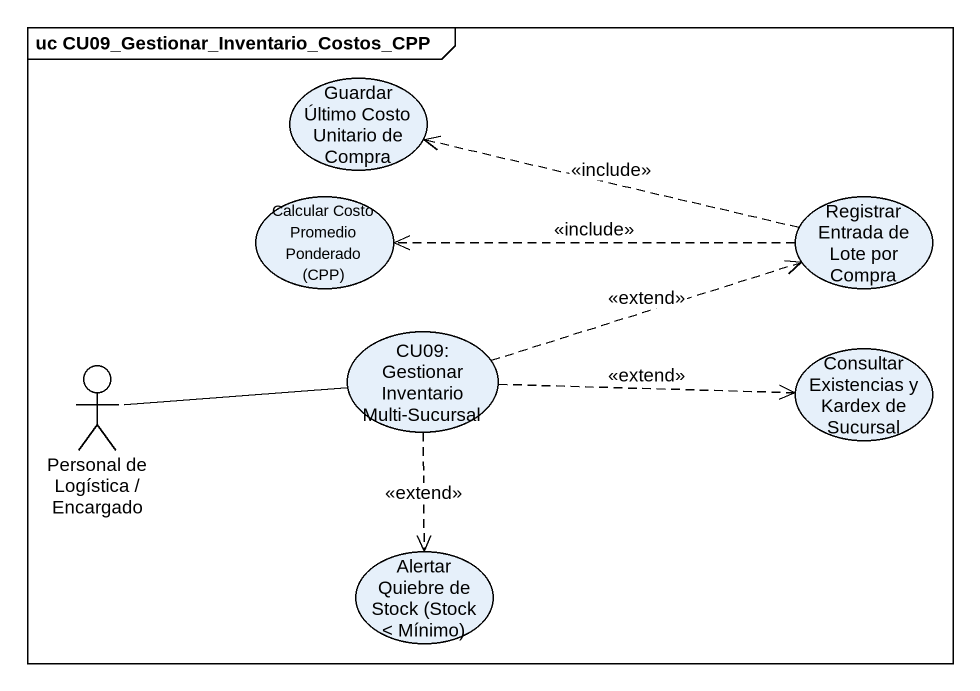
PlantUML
@startuml
mainframe uc CU09_Gestionar_Inventario_Costos_CPP
usecase "Guardar Último Costo Unitario de Compra" as Guardar_Último_Costo
usecase "Calcular Costo Promedio Ponderado (CPP)" as Calcular_Costo_Promedio
usecase "Registrar Entrada de Lote por Compra" as Registrar_Entrada_de_Lote
actor "Personal de Logística / Encargado" as Personal_de_Logística
usecase "CU09: Gestionar Inventario Multi-Sucursal" as CU09_Gestionar_Inventario
usecase "Consultar Existencias y Kardex de Sucursal" as Consultar_Existencias_y
usecase "Alertar Quiebre de Stock (Stock < Mínimo)" as Alertar_Quiebre_de_Stock
Registrar_Entrada_de_Lote .left.> Guardar_Último_Costo : <<include>>
Registrar_Entrada_de_Lote .left.> Calcular_Costo_Promedio : <<include>>
Personal_de_Logística -right- CU09_Gestionar_Inventario
CU09_Gestionar_Inventario .right.> Registrar_Entrada_de_Lote : <<extend>>
CU09_Gestionar_Inventario .right.> Consultar_Existencias_y : <<extend>>
CU09_Gestionar_Inventario ..> Alertar_Quiebre_de_Stock : <<extend>>
@enduml
